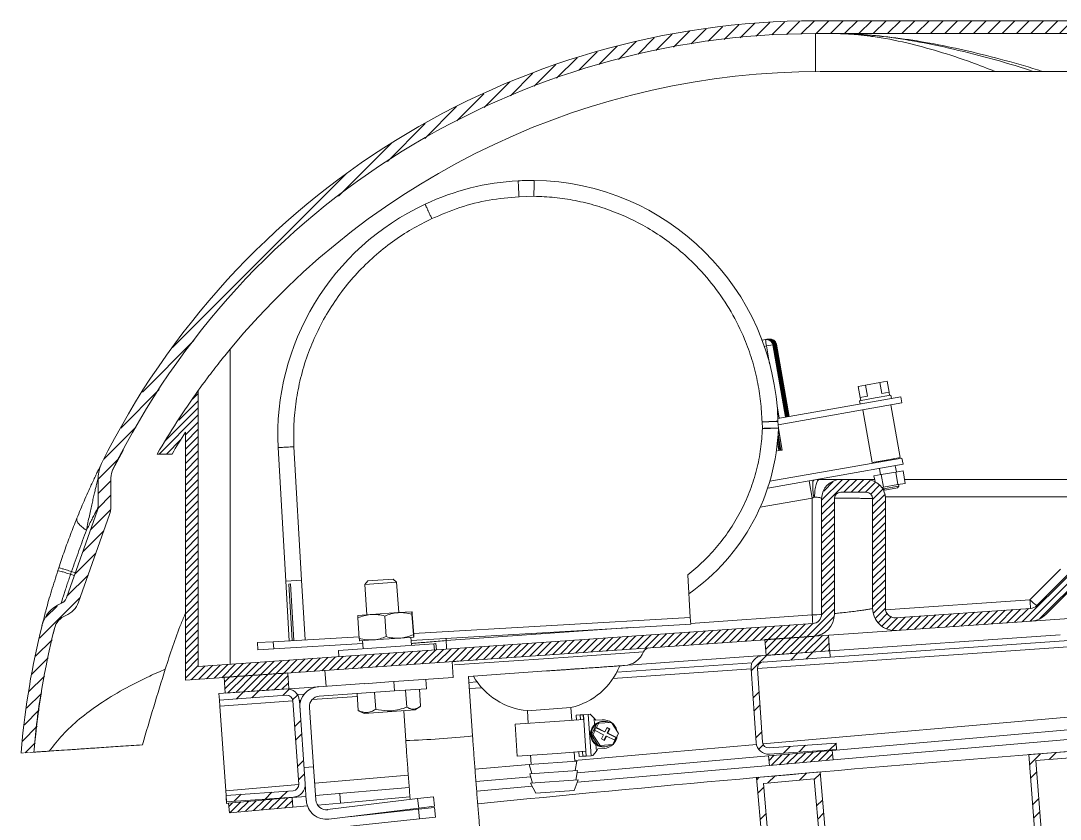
# Model space of a CAD drawing. Header units: millimetres. Extents: x -16985 to -606, y 2122 to 9380.
# Drawn here: x -2994.4 to -2668.5, y 7407.6 to 7658.1 of the extents above; entities that cross this region are included whole.
import ezdxf

# ---------------------------------------------------------------- set-up
doc = ezdxf.new("R2010")
doc.units = ezdxf.units.MM
doc.linetypes.add('K5LT32768', pattern=[0])
doc.linetypes.add('K5LT_THIN', pattern=[0])
pattern_1 = [(45, (0, 0), (-6.735192, 6.735192), []), (45, (4.49, 0), (-6.735192, 6.735192), [])]
pattern_2 = [(45, (0, 0), (-1.122532, 1.122532), [])]

msp = doc.modelspace()

# ---------------------------------------------------------------- hatches: boundary and pattern name
h = msp.add_hatch()
h.set_pattern_fill('ANSI31_ISO', style=0, pattern_type=0)
h.set_pattern_definition([(45, (0, 0), (-2.245064, 2.245064), [])])
h.paths.add_polyline_path([(-2990.31, 7428.67), (-2990.23, 7429.53), (-2987.71, 7449.21), (-2983.9, 7467.45), (-2982.42, 7470.14), (-2980.33, 7471.56), (-2977.63, 7473.51), (-2976.36, 7475.71), (-2966.57, 7503.22), (-2966.16, 7505.57), (-2966.16, 7514.75), (-2965.54, 7517.42), (-2956.02, 7534.82), (-2945.12, 7551.39), (-2932.93, 7567.04), (-2919.51, 7581.65), (-2904.96, 7595.13), (-2889.37, 7607.39), (-2872.85, 7618.36), (-2855.49, 7627.97), (-2837.42, 7636.14), (-2818.75, 7642.83), (-2799.59, 7648), (-2780.09, 7651.6), (-2760.36, 7653.62), (-2745.17, 7654.09), (-2426.96, 7654.09), (-2425.39, 7653.33), (-2424.96, 7652.09), (-2424.96, 7632.09), (-2420.96, 7632.09), (-2420.96, 7652.09), (-2421.75, 7655.06), (-2423.9, 7657.26), (-2426.86, 7658.09), (-2426.96, 7658.09), (-2745.17, 7658.09), (-2765.15, 7657.29), (-2785, 7654.9), (-2804.6, 7650.93), (-2823.81, 7645.4), (-2842.53, 7638.36), (-2860.62, 7629.84), (-2877.97, 7619.9), (-2894.47, 7608.61), (-2910.02, 7596.04), (-2924.51, 7582.26), (-2937.86, 7567.37), (-2949.97, 7551.46), (-2960.78, 7534.63), (-2969.12, 7519.2), (-2970.15, 7515.35), (-2970.16, 7514.75), (-2970.16, 7505.57), (-2970.34, 7504.56), (-2980.13, 7477.05), (-2981.53, 7475.41), (-2981.83, 7475.27), (-2985.15, 7473.07), (-2987.34, 7469.75), (-2987.78, 7468.42), (-2991.82, 7448.83), (-2994.22, 7429.88), (-2994.35, 7428.39)])
h = msp.add_hatch()
h.set_pattern_fill('ANSI31_ISO', style=0, pattern_type=0)
h.set_pattern_definition(pattern_2)
h.paths.add_polyline_path([(-2518.55, 7502.13), (-2519.85, 7487.19), (-2659.15, 7487.19), (-2663.05, 7486.39), (-2666.22, 7484.26), (-2675.84, 7474.64), (-2677.75, 7473.77), (-2720.08, 7470.81), (-2722.14, 7471.44), (-2723.25, 7473.29), (-2723.29, 7473.8), (-2723.29, 7508.19), (-2724.08, 7511.16), (-2726.23, 7513.35), (-2729.19, 7514.19), (-2729.29, 7514.19), (-2737.29, 7514.19), (-2740.26, 7513.4), (-2742.45, 7511.25), (-2743.29, 7508.29), (-2743.29, 7508.19), (-2743.29, 7471.98), (-2744.07, 7469.97), (-2745.99, 7469), (-2746.08, 7468.99), (-2938.79, 7455.52), (-2938.79, 7542.1), (-2949.55, 7525.73), (-2951.64, 7522.19), (-2947.01, 7522.19), (-2942.79, 7529.05), (-2942.79, 7451.23), (-2745.8, 7465), (-2742.64, 7466.01), (-2740.3, 7468.37), (-2739.31, 7471.54), (-2739.29, 7471.98), (-2739.29, 7508.19), (-2738.53, 7509.76), (-2737.29, 7510.19), (-2729.29, 7510.19), (-2727.72, 7509.43), (-2727.29, 7508.19), (-2727.29, 7473.8), (-2726.5, 7470.57), (-2724.32, 7468.07), (-2721.22, 7466.86), (-2719.8, 7466.82), (-2677.47, 7469.78), (-2674.31, 7470.79), (-2673.01, 7471.81), (-2663.39, 7481.43), (-2660.74, 7482.97), (-2659.15, 7483.19), (-2516.19, 7483.19), (-2514.56, 7501.78)])
h = msp.add_hatch()
h.set_pattern_fill('ANSI31_ISO', style=0, pattern_type=0)
h.set_pattern_definition(pattern_2)
h.paths.add_polyline_path([(-2760.73, 7459.03), (-2740.78, 7460.42), (-2741.13, 7465.41), (-2761.08, 7464.01)])
h = msp.add_hatch()
h.set_pattern_fill('ANSI32_ISO', style=0, pattern_type=0)
h.set_pattern_definition(pattern_1)
h.paths.add_polyline_path([(-2738.74, 7431.49), (-2759.79, 7430.02), (-2761.33, 7430.64), (-2761.82, 7431.78), (-2763.44, 7454.93), (-2762.82, 7456.46), (-2761.67, 7456.95), (-2740.62, 7458.43), (-2740.76, 7460.42), (-2761.81, 7458.95), (-2764.09, 7458.01), (-2765.35, 7455.89), (-2765.43, 7454.79), (-2763.81, 7431.64), (-2762.87, 7429.36), (-2760.75, 7428.1), (-2759.65, 7428.03), (-2738.6, 7429.5)])
h = msp.add_hatch()
h.set_pattern_fill('ANSI31_ISO', style=0, pattern_type=0)
h.set_pattern_definition(pattern_2)
h.paths.add_polyline_path([(-2910.72, 7453.55), (-2930.67, 7452.15), (-2930.32, 7447.17), (-2910.37, 7448.56)])
h = msp.add_hatch()
h.set_pattern_fill('ANSI32_ISO', style=0, pattern_type=0)
h.set_pattern_definition(pattern_1)
h.paths.add_polyline_path([(-2929.92, 7413.11), (-2908.88, 7414.58), (-2906.6, 7415.52), (-2905.34, 7417.64), (-2905.26, 7418.75), (-2907.08, 7444.88), (-2908.03, 7447.16), (-2910.15, 7448.42), (-2911.25, 7448.5), (-2932.3, 7447.03), (-2932.16, 7445.03), (-2911.11, 7446.5), (-2909.57, 7445.89), (-2909.08, 7444.74), (-2907.25, 7418.61), (-2907.87, 7417.07), (-2909.02, 7416.58), (-2930.06, 7415.11)])
h = msp.add_hatch()
h.set_pattern_fill('ANSI31_ISO', style=0, pattern_type=0)
h.set_pattern_definition(pattern_2)
h.paths.add_polyline_path([(-2759.64, 7424.48), (-2739.72, 7426.23), (-2739.98, 7429.22), (-2759.9, 7427.47)])
h = msp.add_hatch()
h.set_pattern_fill('ANSI32_ISO', style=0, pattern_type=0)
h.set_pattern_definition(pattern_1)
h.paths.add_polyline_path([(-2675.2, 7388.02), (-2645.29, 7390.35), (-2648.4, 7430.23), (-2678.3, 7427.9)])
h.paths.add_polyline_path([(-2650.23, 7428.08), (-2647.44, 7392.18), (-2673.36, 7390.17), (-2676.16, 7426.06)])
h = msp.add_hatch()
h.set_pattern_fill('ANSI32_ISO', style=0, pattern_type=0)
h.set_pattern_definition(pattern_1)
h.paths.add_polyline_path([(-2743.8, 7422.45), (-2763.72, 7420.7), (-2760.22, 7380.85), (-2740.29, 7382.61)])
h.paths.add_polyline_path([(-2758.4, 7383.02), (-2761.55, 7418.88), (-2745.61, 7420.29), (-2742.46, 7384.42)])
h = msp.add_hatch()
h.set_pattern_fill('ANSI31_ISO', style=0, pattern_type=0)
h.set_pattern_definition(pattern_2)
h.paths.add_polyline_path([(-2909.33, 7414.4), (-2929.26, 7412.66), (-2929, 7409.67), (-2909.07, 7411.41)])

# ---------------------------------------------------------------- linework, layer by layer
at = {"color": 7, "linetype": 'K5LT_THIN', "lineweight": 18}
for p, q in [((-2745.17, 7658.09), (-2426.96, 7658.09)), ((-2745.17, 7654.09), (-2426.96, 7654.09)), ((-2745.17, 7654.09), (-2745.17, 7653.2)), ((-2656.04, 7642.19), (-2743.79, 7642.19)), ((-2833.51, 7603.03), (-2838.19, 7602.9)), ((-2760.91, 7558.07), (-2761.96, 7557.88)), ((-2760.75, 7558.1), (-2760.91, 7558.07)), ((-2758.59, 7556.45), (-2760.57, 7556.1)), ((-2760.35, 7558.17), (-2760.51, 7558.14)), ((-2759.8, 7558.26), (-2759.96, 7558.23)), ((-2758.43, 7556.47), (-2758.59, 7556.45)), ((-2754.6, 7533.79), (-2758.59, 7556.45)), ((-2754.44, 7533.82), (-2758.43, 7556.47)), ((-2758.03, 7556.54), (-2758.19, 7556.52)), ((-2754.2, 7533.87), (-2758.19, 7556.52)), ((-2754.04, 7533.89), (-2758.03, 7556.54)), ((-2753.89, 7533.92), (-2757.88, 7556.57)), ((-2757.48, 7556.64), (-2757.64, 7556.61)), ((-2753.65, 7533.96), (-2757.64, 7556.61)), ((-2753.49, 7533.99), (-2757.48, 7556.64)), ((-2928.79, 7555.08), (-2928.79, 7456.22)), ((-2729.55, 7543.8), (-2731.82, 7543.4)), ((-2731.82, 7543.4), (-2731.21, 7539.95)), ((-2725, 7544.6), (-2729.55, 7543.8)), ((-2728.94, 7540.35), (-2729.55, 7543.8)), ((-2722.72, 7545), (-2725, 7544.6)), ((-2725, 7544.6), (-2724.39, 7541.15)), ((-2722.72, 7545), (-2722.11, 7541.55)), ((-2938.79, 7455.52), (-2938.79, 7542.1)), ((-2757.01, 7533.37), (-2718.44, 7540.17)), ((-2726.49, 7539.77), (-2731.41, 7538.9)), ((-2731.21, 7539.95), (-2731.17, 7539.96)), ((-2728.96, 7540.35), (-2731.17, 7539.96)), ((-2731.17, 7539.96), (-2730.99, 7538.97)), ((-2728.96, 7540.35), (-2728.94, 7540.35)), ((-2728.94, 7540.35), (-2728.9, 7540.36)), ((-2721.57, 7540.63), (-2726.49, 7539.77)), ((-2722.13, 7541.55), (-2724.43, 7541.15)), ((-2724.43, 7541.15), (-2724.39, 7541.15)), ((-2724.39, 7541.15), (-2724.37, 7541.16)), ((-2721.96, 7540.56), (-2722.13, 7541.55)), ((-2722.13, 7541.55), (-2722.11, 7541.55)), ((-2721.39, 7539.65), (-2721.57, 7540.63)), ((-2718.09, 7538.2), (-2718.44, 7540.17)), ((-2756.92, 7531.35), (-2718.09, 7538.2)), ((-2731.41, 7538.9), (-2731.24, 7537.91)), ((-2718.62, 7521.05), (-2721.54, 7537.59)), ((-2730.4, 7536.03), (-2727.48, 7519.49)), ((-2761.86, 7530.24), (-2761.98, 7532.25)), ((-2756.86, 7530.35), (-2756.98, 7532.44)), ((-2755.67, 7523.45), (-2756.86, 7530.18)), ((-2756.86, 7530.01), (-2755.71, 7523.44)), ((-2942.79, 7451.23), (-2942.79, 7529.05)), ((-2757, 7527.54), (-2756.26, 7523.35)), ((-2756.22, 7523.35), (-2756.99, 7527.68)), ((-2756.95, 7528.18), (-2756.11, 7523.37)), ((-2756.07, 7523.38), (-2756.94, 7528.33)), ((-2913.76, 7524.2), (-2911.35, 7482.33)), ((-2908.77, 7524.46), (-2906.36, 7482.62)), ((-2757.13, 7525.96), (-2756.66, 7523.28)), ((-2756.62, 7523.28), (-2757.12, 7526.09)), ((-2756.26, 7523.35), (-2756.62, 7523.28)), ((-2756.26, 7523.35), (-2756.22, 7523.35)), ((-2756.11, 7523.37), (-2756.22, 7523.35)), ((-2756.11, 7523.37), (-2756.07, 7523.38)), ((-2755.71, 7523.44), (-2756.07, 7523.38)), ((-2755.71, 7523.44), (-2755.67, 7523.45)), ((-2947.01, 7522.19), (-2951.64, 7522.19)), ((-2759.53, 7513.63), (-2718.09, 7520.94)), ((-2756.66, 7523.28), (-2757.15, 7523.19)), ((-2756.66, 7523.28), (-2756.62, 7523.28)), ((-2727.48, 7519.49), (-2723.05, 7520.27)), ((-2723.05, 7520.27), (-2718.62, 7521.05)), ((-2720.55, 7520.5), (-2720.59, 7520.7)), ((-2717.75, 7518.97), (-2718.09, 7520.94)), ((-2760.2, 7511.48), (-2717.75, 7518.97)), ((-2725.51, 7519.83), (-2725.48, 7519.64)), ((-2725.13, 7517.67), (-2724.78, 7515.7)), ((-2719.86, 7516.56), (-2720.21, 7518.53)), ((-2717.77, 7516.93), (-2720.05, 7516.53)), ((-2717.77, 7516.93), (-2717.08, 7512.99)), ((-2970.16, 7514.75), (-2970.16, 7505.57)), ((-2966.16, 7514.75), (-2966.16, 7505.57)), ((-2746.25, 7508.39), (-2747.2, 7513.78)), ((-2745.11, 7514.09), (-2743.99, 7514.19)), ((-2737.29, 7514.19), (-2743.99, 7514.19)), ((-2729.29, 7514.19), (-2737.29, 7514.19)), ((-2726.67, 7514.19), (-2729.29, 7514.19)), ((-2724.6, 7515.73), (-2726.87, 7515.33)), ((-2726.87, 7515.33), (-2726.55, 7513.52)), ((-2720.05, 7516.53), (-2724.6, 7515.73)), ((-2724.6, 7515.73), (-2723.9, 7511.79)), ((-2720.05, 7516.53), (-2719.35, 7512.59)), ((-2658.03, 7514.19), (-2717.29, 7514.19)), ((-2724.43, 7511.7), (-2723.9, 7511.79)), ((-2724.09, 7511.76), (-2724, 7511.26)), ((-2724, 7511.26), (-2719.08, 7512.13)), ((-2723.42, 7510.86), (-2724, 7511.26)), ((-2723.9, 7511.79), (-2719.35, 7512.59)), ((-2723.42, 7510.86), (-2719.48, 7511.55)), ((-2719.08, 7512.13), (-2719.48, 7511.55)), ((-2719.35, 7512.59), (-2717.08, 7512.99)), ((-2719.08, 7512.13), (-2719.17, 7512.63)), ((-2745.76, 7508.64), (-2746.25, 7508.39)), ((-2746.25, 7471.72), (-2746.25, 7508.39)), ((-2743.29, 7508.19), (-2743.29, 7471.98)), ((-2739.29, 7508.19), (-2739.29, 7471.98)), ((-2729.29, 7510.19), (-2737.29, 7510.19)), ((-2727.29, 7473.8), (-2727.29, 7508.19)), ((-2723.29, 7473.8), (-2723.29, 7508.19)), ((-2980.13, 7477.05), (-2970.34, 7504.56)), ((-2976.36, 7475.71), (-2966.57, 7503.22)), ((-2982.55, 7486.5), (-2982.84, 7485.62)), ((-2982.7, 7485.59), (-2982.84, 7485.62)), ((-2978.82, 7484.47), (-2978.52, 7485.31)), ((-2977.34, 7484.89), (-2977.4, 7484.91)), ((-2785.26, 7484.33), (-2784.48, 7470.86)), ((-2668.34, 7486.12), (-2677.96, 7476.5)), ((-2675.84, 7474.64), (-2666.22, 7484.26)), ((-2977.68, 7484.06), (-2977.64, 7484.05)), ((-2906.36, 7482.62), (-2911.35, 7482.33)), ((-2911.35, 7482.33), (-2910.27, 7463.6)), ((-2910.33, 7481.41), (-2909.87, 7481.44)), ((-2909.28, 7463.66), (-2910.33, 7481.41)), ((-2909.87, 7481.44), (-2908.84, 7463.68)), ((-2905.28, 7463.89), (-2906.36, 7482.62)), ((-2885.65, 7482.37), (-2886.58, 7481.3)), ((-2886.58, 7481.3), (-2876.6, 7482)), ((-2886.58, 7481.3), (-2885.91, 7471.74)), ((-2877.67, 7482.93), (-2885.65, 7482.37)), ((-2876.6, 7482), (-2877.67, 7482.93)), ((-2875.93, 7472.44), (-2876.6, 7482)), ((-2673.01, 7471.81), (-2663.39, 7481.43)), ((-2557.45, 7478.17), (-2677.47, 7469.78)), ((-2884.57, 7471.84), (-2888.72, 7471.55)), ((-2888.72, 7471.55), (-2888.72, 7471.55)), ((-2876.09, 7472.43), (-2884.57, 7471.84)), ((-2880.3, 7471.38), (-2879.85, 7464.91)), ((-2871.76, 7472.73), (-2876.09, 7472.43)), ((-2871.77, 7471.97), (-2871.32, 7465.51)), ((-2871.76, 7472.73), (-2871.76, 7472.73)), ((-2871.65, 7471.98), (-2871.2, 7465.51)), ((-2558.21, 7471.18), (-2740.62, 7458.43)), ((-2677.75, 7473.77), (-2720.08, 7470.81)), ((-2746.08, 7468.99), (-2938.79, 7455.52)), ((-2888.73, 7470.79), (-2888.27, 7464.32)), ((-2784.36, 7468.86), (-2872.03, 7463.65)), ((-2784.48, 7470.86), (-2871.23, 7465.85)), ((-2784.36, 7468.86), (-2784.48, 7470.86)), ((-2677.47, 7469.78), (-2719.8, 7466.82)), ((-2745.8, 7465), (-2942.79, 7451.23)), ((-2888.31, 7464.87), (-2915.26, 7463.31)), ((-2871.21, 7464.75), (-2875.53, 7464.45)), ((-2871.93, 7462.2), (-2872.1, 7464.69)), ((-2871.21, 7464.75), (-2871.21, 7464.75)), ((-2741.13, 7465.41), (-2761.08, 7464.01)), ((-2740.78, 7460.42), (-2741.13, 7465.41)), ((-2740.97, 7465.34), (-2719.8, 7466.82)), ((-2668.47, 7465.48), (-2740.76, 7460.42)), ((-2915.26, 7463.31), (-2920.25, 7463.03)), ((-2920.25, 7463.03), (-2920.12, 7460.79)), ((-2915.13, 7461.09), (-2915.26, 7463.31)), ((-2887.2, 7462.75), (-2915.13, 7461.09)), ((-2894.79, 7460.6), (-2864.87, 7462.69)), ((-2884.01, 7463.86), (-2888.16, 7463.57)), ((-2888.16, 7463.57), (-2888.16, 7463.57)), ((-2887.27, 7463.63), (-2887.09, 7461.14)), ((-2875.53, 7464.45), (-2884.01, 7463.86)), ((-2864.87, 7462.69), (-2864.23, 7462.73)), ((-2864.87, 7462.69), (-2864.73, 7460.7)), ((-2864.23, 7462.73), (-2864.09, 7460.74)), ((-2760.73, 7459.03), (-2761.08, 7464.01)), ((-2915.13, 7461.09), (-2920.12, 7460.79)), ((-2894.79, 7460.6), (-2894.65, 7458.6)), ((-2761.81, 7458.95), (-2804.08, 7455.99)), ((-2740.76, 7460.42), (-2761.81, 7458.95)), ((-2740.62, 7458.43), (-2761.67, 7456.95)), ((-2740.78, 7460.42), (-2760.73, 7459.03)), ((-2740.62, 7458.43), (-2740.76, 7460.42)), ((-2858.79, 7452.09), (-2859.14, 7457.08)), ((-2765.07, 7456.72), (-2807.54, 7453.75)), ((-2763.44, 7454.93), (-2761.82, 7431.78)), ((-2910.72, 7453.55), (-2930.67, 7452.15)), ((-2930.67, 7452.15), (-2930.32, 7447.17)), ((-2910.72, 7453.55), (-2910.37, 7448.56)), ((-2899.04, 7454.29), (-2898.7, 7449.38)), ((-2878.97, 7450.68), (-2858.79, 7452.09)), ((-2852.75, 7433.76), (-2854.05, 7452.42)), ((-2853.99, 7452.42), (-2829.57, 7454.13)), ((-2765.43, 7454.79), (-2763.81, 7431.64)), ((-2932.3, 7447.03), (-2911.25, 7448.5)), ((-2910.37, 7448.56), (-2930.32, 7447.17)), ((-2910.37, 7448.56), (-2908.64, 7448.68)), ((-2901.07, 7449.21), (-2908.64, 7448.68)), ((-2886.74, 7450.21), (-2901.07, 7449.21)), ((-2886.73, 7450.13), (-2878.97, 7450.68)), ((-2877.22, 7447.87), (-2867.25, 7448.57)), ((-2869.08, 7443.08), (-2869.45, 7448.42)), ((-2867.25, 7448.57), (-2867.45, 7451.48)), ((-2851.32, 7450.69), (-2853.92, 7450.5)), ((-2932.3, 7447.03), (-2932.16, 7445.03)), ((-2932.16, 7445.03), (-2911.11, 7446.5)), ((-2905.53, 7446.9), (-2907.71, 7446.74)), ((-2877.22, 7447.87), (-2900.86, 7446.22)), ((-2888.61, 7441.71), (-2888.98, 7447.05)), ((-2883.13, 7442.09), (-2883.51, 7447.43)), ((-2873.37, 7442.78), (-2873.74, 7448.12)), ((-2739.98, 7429.22), (-2556.55, 7445.26)), ((-2932.16, 7445.03), (-2932.02, 7443.14)), ((-2932.02, 7443.14), (-2930.16, 7416.49)), ((-2909.08, 7444.74), (-2907.25, 7418.61)), ((-2907.08, 7444.88), (-2905.26, 7418.75)), ((-2903.92, 7442.7), (-2902.62, 7424.04)), ((-2870.79, 7441.91), (-2886.75, 7440.79)), ((-2870.79, 7441.91), (-2869.38, 7442.86)), ((-2835.56, 7441.68), (-2821.89, 7442.64)), ((-2821.62, 7438.65), (-2821.89, 7442.64)), ((-2556.41, 7442.26), (-2739.72, 7426.23)), ((-2888.61, 7441.71), (-2888.27, 7441.56)), ((-2888.28, 7441.54), (-2886.75, 7440.79)), ((-2874.35, 7441.66), (-2873.7, 7432.3)), ((-2835.56, 7441.68), (-2835.28, 7437.69)), ((-2826.94, 7438.28), (-2817.95, 7438.91)), ((-2819.04, 7440.33), (-2820.28, 7440.25)), ((-2820.18, 7438.75), (-2820.28, 7440.25)), ((-2819.04, 7440.33), (-2818.05, 7440.4)), ((-2818.94, 7438.84), (-2819.04, 7440.33)), ((-2818.05, 7440.4), (-2817.99, 7440.41)), ((-2817.95, 7438.91), (-2818.05, 7440.4)), ((-2817.99, 7440.41), (-2816.5, 7440.51)), ((-2817.08, 7427.44), (-2817.99, 7440.41)), ((-2816.5, 7440.51), (-2815.92, 7440.55)), ((-2815.6, 7427.54), (-2816.5, 7440.51)), ((-2815.92, 7440.55), (-2814.65, 7439.3)), ((-2814.65, 7439.3), (-2814.51, 7437.26)), ((-2814.11, 7438.67), (-2814.65, 7439.3)), ((-2812.14, 7438.81), (-2814.11, 7438.67)), ((-2839.42, 7437.4), (-2826.94, 7438.28)), ((-2839.42, 7437.4), (-2838.72, 7427.43)), ((-2813.83, 7437.62), (-2815.51, 7434.14)), ((-2814.33, 7435.47), (-2814.96, 7434.18)), ((-2814.1, 7436.35), (-2814.54, 7435.45)), ((-2814.54, 7435.45), (-2814.33, 7435.47)), ((-2814.33, 7435.47), (-2811.66, 7434.15)), ((-2814.1, 7436.35), (-2813.9, 7436.36)), ((-2811.43, 7435.03), (-2814.1, 7436.35)), ((-2813.28, 7437.66), (-2813.9, 7436.36)), ((-2811.23, 7435.05), (-2813.9, 7436.36)), ((-2813.28, 7437.66), (-2813.83, 7437.62)), ((-2813.71, 7437.7), (-2813.16, 7437.74)), ((-2809.33, 7438), (-2813.16, 7437.74)), ((-2811.83, 7438.33), (-2812.1, 7438.31)), ((-2810.58, 7436.4), (-2811.23, 7435.05)), ((-2809.89, 7435.94), (-2810.62, 7436.3)), ((-2809.69, 7435.96), (-2810.58, 7436.4)), ((-2810.54, 7434.59), (-2809.89, 7435.94)), ((-2810.34, 7434.61), (-2809.69, 7435.96)), ((-2809.89, 7435.94), (-2809.69, 7435.96)), ((-2807.05, 7434.73), (-2809.2, 7437.94)), ((-2815.51, 7434.14), (-2814.96, 7434.18)), ((-2814.95, 7434.03), (-2815.49, 7433.99)), ((-2815.49, 7433.99), (-2813.35, 7430.78)), ((-2814.95, 7434.03), (-2812.8, 7430.82)), ((-2811.66, 7434.15), (-2812.31, 7432.8)), ((-2812.31, 7432.8), (-2811.42, 7432.36)), ((-2811.58, 7432.44), (-2810.98, 7433.7)), ((-2811.43, 7435.03), (-2811.23, 7435.05)), ((-2811.42, 7432.36), (-2810.77, 7433.71)), ((-2810.98, 7433.7), (-2810.77, 7433.71)), ((-2810.77, 7433.71), (-2808.1, 7432.39)), ((-2810.34, 7434.61), (-2810.54, 7434.59)), ((-2807.87, 7433.28), (-2810.54, 7434.59)), ((-2807.66, 7433.29), (-2810.34, 7434.61)), ((-2808.72, 7431.1), (-2808.1, 7432.39)), ((-2808.26, 7432.47), (-2807.87, 7433.28)), ((-2807.87, 7433.28), (-2807.66, 7433.29)), ((-2807.66, 7433.29), (-2807.04, 7434.58)), ((-2994.22, 7429.88), (-2994.35, 7428.39)), ((-2990.23, 7429.53), (-2990.31, 7428.67)), ((-2990.13, 7430.64), (-2990.1, 7430.95)), ((-2826.24, 7428.3), (-2817.25, 7428.93)), ((-2819.37, 7427.28), (-2819.48, 7428.77)), ((-2818.14, 7427.36), (-2818.24, 7428.86)), ((-2817.15, 7427.43), (-2817.25, 7428.93)), ((-2813.93, 7428.99), (-2815.01, 7427.58)), ((-2814.08, 7431.03), (-2813.93, 7428.99)), ((-2813.93, 7428.99), (-2813.49, 7429.69)), ((-2813.49, 7429.69), (-2811.51, 7429.83)), ((-2813.35, 7430.78), (-2812.8, 7430.82)), ((-2812.67, 7430.75), (-2813.22, 7430.72)), ((-2812.67, 7430.75), (-2808.84, 7431.02)), ((-2811.54, 7430.33), (-2811.27, 7430.35)), ((-2739.98, 7429.22), (-2759.9, 7427.47)), ((-2759.79, 7430.02), (-2738.74, 7431.49)), ((-2759.65, 7428.03), (-2738.6, 7429.5)), ((-2739.72, 7426.23), (-2739.98, 7429.22)), ((-2738.6, 7429.5), (-2738.74, 7431.49)), ((-2648.4, 7430.23), (-2678.3, 7427.9)), ((-2838.72, 7427.43), (-2826.24, 7428.3)), ((-2835.03, 7424.83), (-2820.07, 7425.87)), ((-2834.59, 7427.72), (-2834.39, 7424.87)), ((-2820.72, 7425.83), (-2820.92, 7428.67)), ((-2820.58, 7422.88), (-2820.07, 7425.87)), ((-2819.98, 7422.22), (-2759.9, 7427.47)), ((-2818.14, 7427.36), (-2819.37, 7427.28)), ((-2817.15, 7427.43), (-2818.14, 7427.36)), ((-2817.08, 7427.44), (-2817.15, 7427.43)), ((-2815.6, 7427.54), (-2817.08, 7427.44)), ((-2815.01, 7427.58), (-2815.6, 7427.54)), ((-2759.64, 7424.48), (-2759.9, 7427.47)), ((-2739.72, 7426.23), (-2759.64, 7424.48)), ((-2678.3, 7427.9), (-2675.2, 7388.02)), ((-2650.23, 7428.08), (-2676.16, 7426.06)), ((-2676.16, 7426.06), (-2673.36, 7390.17)), ((-2905.61, 7423.83), (-2902.62, 7424.04)), ((-2902.62, 7424.04), (-2901.9, 7413.67)), ((-2835.03, 7424.83), (-2834.12, 7421.93)), ((-2834.83, 7421.88), (-2819.86, 7422.93)), ((-2820.37, 7419.93), (-2819.86, 7422.93)), ((-2819.95, 7419.21), (-2759.64, 7424.48)), ((-2743.8, 7422.45), (-2763.72, 7420.7)), ((-2740.29, 7382.61), (-2743.8, 7422.45)), ((-2851.7, 7419.44), (-2834.53, 7420.94)), ((-2834.83, 7421.88), (-2833.91, 7418.98)), ((-2834.62, 7418.93), (-2819.66, 7419.98)), ((-2820.93, 7416.64), (-2819.66, 7419.98)), ((-2763.72, 7420.7), (-2760.22, 7380.85)), ((-2745.61, 7420.29), (-2761.55, 7418.88)), ((-2742.46, 7384.42), (-2745.61, 7420.29)), ((-2930.06, 7415.14), (-2930.16, 7416.49)), ((-2909.02, 7416.58), (-2930.06, 7415.11)), ((-2905.26, 7418.75), (-2904.89, 7413.46)), ((-2901.99, 7415.04), (-2872.62, 7417.61)), ((-2851.47, 7416.45), (-2834.09, 7417.97)), ((-2834.62, 7418.93), (-2832.9, 7415.81)), ((-2832.9, 7415.81), (-2820.93, 7416.64)), ((-2761.55, 7418.88), (-2758.4, 7383.02)), ((-2930.06, 7415.11), (-2929.92, 7413.11)), ((-2930.06, 7414.59), (-2929.89, 7412.6)), ((-2908.88, 7414.58), (-2929.92, 7413.11)), ((-2929.89, 7412.6), (-2929.26, 7412.66)), ((-2909.33, 7414.4), (-2929.26, 7412.66)), ((-2929.26, 7412.66), (-2929, 7409.67)), ((-2909.33, 7414.4), (-2904.98, 7414.78)), ((-2909.33, 7414.4), (-2909.07, 7411.41)), ((-2901.36, 7412.09), (-2894.13, 7412.72)), ((-2898.2, 7410.63), (-2870, 7414.09)), ((-2894.39, 7415.71), (-2894.13, 7412.72)), ((-2894.13, 7412.72), (-2872.39, 7414.62)), ((-2865.03, 7414.7), (-2870, 7414.09)), ((-2870, 7414.09), (-2869.63, 7411.11)), ((-2864.67, 7411.72), (-2865.03, 7414.7)), ((-2909.07, 7411.41), (-2929, 7409.67)), ((-2909.07, 7411.41), (-2904.54, 7411.81)), ((-2897.84, 7407.65), (-2869.63, 7411.11)), ((-2869.71, 7410.74), (-2891.61, 7408.41)), ((-2872.09, 7410.81), (-2872.06, 7410.49)), ((-2869.71, 7410.74), (-2864.73, 7411.26)), ((-2869.39, 7407.75), (-2869.71, 7410.74)), ((-2869.63, 7411.11), (-2864.67, 7411.72)), ((-2864.73, 7411.26), (-2864.42, 7408.28)), ((-2869.39, 7407.75), (-2897.93, 7404.73)), ((-2864.42, 7408.28), (-2869.39, 7407.75))]:
    msp.add_line(p, q, dxfattribs=at)
at = {"color": 8, "linetype": 'K5LT32768', "lineweight": 15, "true_color": 0x808080}
for p, q in [((-2745.17, 7653.2), (-2745.26, 7642.13)), ((-2760.57, 7556.1), (-2761.27, 7555.97)), ((-2759.59, 7550.52), (-2760.57, 7556.1)), ((-2758.19, 7556.52), (-2758.43, 7556.47)), ((-2757.88, 7556.57), (-2758.03, 7556.54)), ((-2757.64, 7556.61), (-2757.88, 7556.57)), ((-2756.58, 7533.45), (-2757.26, 7537.28)), ((-2965.68, 7517.12), (-2962.21, 7523.55)), ((-2746.25, 7508.39), (-2762.52, 7505.52)), ((-2723.32, 7508.71), (-2658.03, 7508.71)), ((-2978.82, 7484.47), (-2977.68, 7484.06)), ((-2977.4, 7484.91), (-2978.52, 7485.31)), ((-2677.96, 7476.5), (-2723.26, 7473.33)), ((-2784.37, 7469.06), (-2746.25, 7471.72)), ((-2984.29, 7465.82), (-2983.73, 7467.8)), ((-2861.05, 7463.69), (-2803.26, 7467.74)), ((-2861, 7464.31), (-2861.05, 7463.69)), ((-2763.44, 7454.93), (-2664.47, 7461.85)), ((-2821.2, 7458.62), (-2858.41, 7456.01)), ((-2799.14, 7460.16), (-2821.2, 7458.62)), ((-2808.72, 7451.76), (-2765.43, 7454.79)), ((-2877.42, 7450.79), (-2877.22, 7447.87)), ((-2853.79, 7448.61), (-2849.88, 7448.88)), ((-2761.69, 7431.23), (-2556.82, 7449.16)), ((-2903.06, 7445.16), (-2888.92, 7446.15)), ((-2932.02, 7443.14), (-2909.08, 7444.74)), ((-2907.08, 7444.88), (-2906.61, 7444.91)), ((-2820.74, 7426.07), (-2763.73, 7431.05)), ((-2852, 7423.33), (-2835.03, 7424.81)), ((-2902.26, 7418.93), (-2872.92, 7421.5)), ((-2930.16, 7416.49), (-2907.25, 7418.5)), ((-2905.25, 7418.67), (-2905.25, 7418.67))]:
    msp.add_line(p, q, dxfattribs=at)
at = {"color": 7, "linetype": 'K5LT_THIN', "const_width": 0.18}
for points in [[(-2808.07, 7436.25), (-2808.27, 7436.58), (-2808.49, 7436.88)], [(-2994.35, 7428.39), (-2993.84, 7428.42), (-2993.34, 7428.46), (-2992.83, 7428.49), (-2992.33, 7428.53), (-2991.82, 7428.56), (-2991.32, 7428.6), (-2990.81, 7428.63), (-2990.31, 7428.67)]]:
    msp.add_lwpolyline(points, dxfattribs=at)
at = {"color": 7, "linetype": 'K5LT_THIN', "lineweight": 18}
for centre, radius, start, end in [((-2745.17, 7408.09), 250, 90, 153.6146), ((-2745.17, 7408.09), 246, 90, 153.6146), ((-2743.79, 7402.19), 240, 90, 140.4288), ((-2834.47, 7530.48), 77.52, 92.9482, 115.3298), ((-2833.86, 7528.03), 80, 89.7167, 93.3), ((-2834.51, 7530.49), 77.55, 1.4718, 89.2265), ((-2833.86, 7528.03), 80, 114.978, 182.7441), ((-2760.56, 7556.1), 2, 9.9993, 99.9994), ((-2690.12, 7569.03), 71.63, 188.8001, 190.3999), ((-2760.4, 7556.13), 2, 9.9993, 99.9994), ((-2760.16, 7556.17), 2, 9.9993, 99.9994), ((-2760, 7556.2), 2, 9.9993, 99.9994), ((-2759.85, 7556.22), 2, 9.9993, 99.9993), ((-2759.61, 7556.27), 2, 9.9993, 99.9993), ((-2759.45, 7556.29), 2, 9.9993, 99.9993), ((-2743.79, 7402.19), 240, 144.3409, 150), ((-2822.62, 7532.29), 65.79, 304.9678, 358.2349), ((-2755.98, 7532.5), 1, 181.4718, 183.4), ((-2757.86, 7530.29), 1, 358.2349, 3.4), ((-2743.79, 7402.19), 236, 147.4818, 149.4377), ((-2960.16, 7514.75), 10, 153.6146, 180), ((-2960.16, 7514.75), 6, 153.6146, 180), ((-2737.29, 7508.19), 6, 90, 180), ((-2729.29, 7508.19), 6, 0, 90), ((-2737.29, 7508.19), 2, 90, 180), ((-2729.29, 7508.19), 2, 0, 90), ((-2973.16, 7505.57), 3, 340.4134, 0.0001), ((-2973.16, 7505.57), 7, 340.4134, 0), ((-2978.08, 7466), 10, 112.0509, 166.0374), ((-2982.96, 7478.05), 3, 292.0509, 340.4134), ((-2982.96, 7478.05), 7, 292.0509, 340.4134), ((-2569.52, 7483.44), 108.66, 183.6593, 185.1037), ((-2669.5, 7484.01), 11.31, 221.592, 235.9232), ((-2677.96, 7476.76), 3, 274, 315), ((-2978.08, 7466), 6, 112.0509, 166.0374), ((-2745.52, 7480.35), 8.65, 265.1939, 284.9229), ((-2817.33, 7466.11), 71.31, 2.3195, 4.5182), ((-2746.29, 7471.98), 3, 274, 0), ((-2746.29, 7471.98), 7, 274, 0), ((-2720.29, 7473.8), 7, 180, 274), ((-2720.29, 7473.8), 3, 180, 274), ((-2677.96, 7476.76), 7, 274, 315), ((-2745.17, 7408.09), 250, 166.0374, 175), ((-2745.17, 7408.09), 246, 166.0374, 175), ((-2932.14, 7458.08), 71.31, 2.3195, 4.5182), ((-2797.29, 7459.4), 2, 94, 157.6122), ((-2805.61, 7462.82), 7, 274, 337.6122), ((-2761.54, 7455.06), 3.9, 94, 184), ((-2826.82, 7463.84), 21.76, 283.0822, 338.1451), ((-2761.54, 7455.06), 1.9, 94, 184), ((-2833.63, 7463.36), 21.76, 209.8549, 264.9178), ((-2910.98, 7444.61), 3.9, 4, 94), ((-2900.63, 7442.93), 6.3, 94, 184), ((-2910.98, 7444.61), 1.9, 4, 94), ((-2900.63, 7442.93), 3.3, 94, 184), ((-1965.29, -1543.81), 9000, 93.545593, 95.648727), ((-2811.84, 7434.35), 4.47, 13.4538, 93.7963), ((-2811.76, 7434.33), 4.02, 133.0819, 234.9181), ((-2811.5, 7434.35), 4.01, 125.413, 183.0616), ((-2811.83, 7434.39), 3.94, 94.0199, 133.0069), ((-2811.55, 7434.41), 3.93, 64.7836, 123.2164), ((-2810.99, 7434.43), 3.95, 123.1885, 125.2884), ((-2811.01, 7434.43), 3.95, 62.7116, 64.8115), ((-2811.5, 7434.34), 4.01, 184.9384, 242.587), ((-2810.92, 7434.38), 4.04, 182.965, 185.035), ((-2811.84, 7434.29), 4.47, 274.237, 354.513), ((-2811.6, 7434.33), 4.01, 328.8314, 344.9545), ((-2811.08, 7434.37), 4.04, 2.965, 5.035), ((-2811.82, 7434.26), 3.94, 234.9931, 273.9801), ((-2811.54, 7434.27), 3.93, 244.7836, 303.2164), ((-2810.99, 7434.33), 3.95, 242.7116, 244.8115), ((-2811, 7434.33), 3.95, 303.1885, 305.2884), ((-2759.92, 7431.92), 3.9, 184, 274), ((-2759.92, 7431.92), 1.9, 184, 274), ((-2909.15, 7418.47), 1.9, 274, 4), ((-2909.15, 7418.47), 3.9, 274, 4), ((-2898.6, 7413.9), 6.3, 184, 277), ((-2898.6, 7413.9), 3.3, 184, 277)]:
    msp.add_arc(centre, radius, start, end, dxfattribs=at)
at = {"color": 8, "linetype": 'K5LT32768', "lineweight": 15, "true_color": 0x808080}
msp.add_arc((-2882.62, 7711.81), 279.65, 271.828, 276.1316, dxfattribs=at)
at = {"color": 7, "linetype": 'K5LT_THIN', "lineweight": 18}
msp.add_ellipse((-2776.56, 7049.3), major_axis=(-62.9, -718.94), ratio=0.34087, start_param=-2.139792, end_param=-2.10031, dxfattribs=at)
at = {"color": 8, "linetype": 'K5LT32768', "lineweight": 15, "true_color": 0x808080}
for points, knots in [([(-2739.74, 7654.09), (-2736.56, 7654.03), (-2730.18, 7653.89), (-2720, 7652.83), (-2709.47, 7651.18), (-2698.57, 7648.94), (-2687.28, 7646.1), (-2679.05, 7643.82), (-2674.49, 7642.36), (-2673.95, 7642.19)], [0, 0, 0, 0, 0.160988, 0.323976, 0.489084, 0.649776, 0.812743, 0.978081, 1, 1, 1, 1]), ([(-2739.74, 7654.09), (-2739.15, 7654.09), (-2737.99, 7654.08), (-2736.23, 7654.02), (-2734.47, 7653.92), (-2732.68, 7653.79), (-2730.86, 7653.61), (-2729.02, 7653.4), (-2724.37, 7652.78), (-2717.06, 7651.38), (-2706.69, 7648.57), (-2697.46, 7645.57), (-2691.33, 7643.16), (-2688.86, 7642.19)], [0, 0, 0, 0, 0.039932, 0.077851, 0.116775, 0.155711, 0.194659, 0.23361, 0.272561, 0.486893, 0.678309, 0.870475, 1, 1, 1, 1]), ([(-2676.96, 7642.19), (-2677.74, 7642.45), (-2683.04, 7644.23), (-2692.44, 7646.89), (-2705.09, 7650.04), (-2717.19, 7652.32), (-2728.83, 7653.81), (-2736.1, 7654), (-2739.74, 7654.09)], [0, 0, 0, 0, 0.033603, 0.226849, 0.420104, 0.613372, 0.806657, 1, 1, 1, 1]), ([(-2733.56, 7508.31), (-2734.3, 7508.32), (-2735.76, 7508.33), (-2737.72, 7508.34), (-2738.94, 7508.34), (-2739.26, 7508.34)], [0, 0, 0, 0, 0.429229, 0.847843, 1, 1, 1, 1]), ([(-2727.6, 7508.22), (-2727.63, 7508.22), (-2727.77, 7508.23), (-2728.2, 7508.24), (-2729, 7508.26), (-2730.17, 7508.28), (-2731.73, 7508.3), (-2732.96, 7508.31), (-2733.56, 7508.31)], [0, 0, 0, 0, 0.04924, 0.2163, 0.366243, 0.591492, 0.802743, 1, 1, 1, 1]), ([(-2978.82, 7484.47), (-2979.41, 7484.65), (-2980.58, 7485.01), (-2981.82, 7485.38), (-2982.57, 7485.58), (-2982.67, 7485.59), (-2982.7, 7485.59)], [0, 0, 0, 0, 0.28573, 0.571461, 0.857193, 1, 1, 1, 1]), ([(-2733.56, 7472.78), (-2734.28, 7472.7), (-2735.66, 7472.53), (-2737.64, 7472.31), (-2738.91, 7472.17), (-2739.35, 7472.13)], [0, 0, 0, 0, 0.411481, 0.793295, 1, 1, 1, 1]), ([(-2727.71, 7473.64), (-2727.85, 7473.61), (-2728.15, 7473.54), (-2728.93, 7473.41), (-2730.08, 7473.23), (-2731.62, 7473.02), (-2732.92, 7472.86), (-2733.56, 7472.78)], [0, 0, 0, 0, 0.151239, 0.333878, 0.542467, 0.777941, 1, 1, 1, 1]), ([(-2871.97, 7462.76), (-2871.48, 7462.8), (-2869.61, 7462.95), (-2865.95, 7463.27), (-2862.73, 7463.55), (-2861.05, 7463.69)], [0, 0, 0, 0, 0.145002, 0.555775, 1, 1, 1, 1]), ([(-2859.13, 7456.98), (-2859.07, 7456.99), (-2858.59, 7457.08), (-2857.87, 7457.15), (-2857.25, 7457.21)], [0, 0, 0, 0, 0.142276, 1, 1, 1, 1]), ([(-2990.23, 7429.53), (-2989.7, 7435.6), (-2989.16, 7441.73), (-2987.95, 7447.74), (-2987.94, 7447.79)], [0, 0, 0, 0, 0.991392, 1, 1, 1, 1])]:
    msp.add_open_spline(points, degree=3, knots=knots, dxfattribs=at)
at = {"color": 7, "linetype": 'K5LT_THIN', "lineweight": 18}
for points, knots in [([(-2838.19, 7602.9), (-2838.21, 7603.28), (-2838.25, 7604.02), (-2838.3, 7605.05), (-2838.35, 7605.94), (-2838.41, 7606.9), (-2838.45, 7607.72), (-2838.46, 7607.84), (-2838.46, 7607.9)], [0, 0, 0, 0, 0.144035, 0.282702, 0.415998, 0.543923, 0.782589, 1, 1, 1, 1]), ([(-2833.51, 7603.03), (-2833.5, 7603.4), (-2833.5, 7604.14), (-2833.49, 7605.18), (-2833.48, 7606.08), (-2833.47, 7607.03), (-2833.46, 7607.85), (-2833.46, 7607.97), (-2833.46, 7608.03)], [0, 0, 0, 0, 0.144145, 0.28289, 0.416234, 0.544174, 0.782777, 1, 1, 1, 1]), ([(-2838.19, 7602.9), (-2841.33, 7602.62), (-2847.61, 7602.05), (-2856.82, 7599.73), (-2862.62, 7597.25), (-2865.51, 7596.02)], [0, 0, 0, 0, 0.333219, 0.667043, 1, 1, 1, 1]), ([(-2761.98, 7532.25), (-2762.09, 7534.41), (-2762.3, 7538.74), (-2763.39, 7545.29), (-2765.05, 7551.83), (-2767.68, 7559.12), (-2771.52, 7566.91), (-2776.89, 7574.92), (-2782.79, 7581.6), (-2788.83, 7587.01), (-2794.71, 7591.29), (-2800.91, 7594.92), (-2807.33, 7597.87), (-2813.89, 7600.16), (-2820.45, 7601.76), (-2827.01, 7602.77), (-2831.34, 7602.94), (-2833.51, 7603.03)], [0, 0, 0, 0, 0.05846, 0.116917, 0.178709, 0.240506, 0.325811, 0.412495, 0.499958, 0.565655, 0.631021, 0.695735, 0.759494, 0.821286, 0.883083, 0.941538, 1, 1, 1, 1]), ([(-2865.51, 7596.02), (-2865.68, 7596.37), (-2866, 7597.06), (-2866.45, 7598.01), (-2866.83, 7598.83), (-2867.23, 7599.68), (-2867.57, 7600.4), (-2867.61, 7600.5), (-2867.64, 7600.55)], [0, 0, 0, 0, 0.148495, 0.290346, 0.42555, 0.554103, 0.79022, 1, 1, 1, 1]), ([(-2865.51, 7596.02), (-2867.63, 7594.96), (-2871.91, 7592.83), (-2877.95, 7588.83), (-2883.7, 7584.23), (-2889.05, 7579), (-2893.9, 7573.19), (-2898.15, 7566.89), (-2901.74, 7560.2), (-2904.63, 7553.21), (-2906.79, 7546.05), (-2908.19, 7538.81), (-2908.91, 7531.61), (-2908.82, 7526.83), (-2908.77, 7524.46)], [0, 0, 0, 0, 0.080118, 0.161619, 0.24442, 0.329104, 0.414333, 0.5, 0.585661, 0.670891, 0.75558, 0.838375, 0.919879, 1, 1, 1, 1]), ([(-2938.79, 7542.1), (-2938.73, 7542.19), (-2938.6, 7542.36), (-2937.81, 7543.46), (-2936.88, 7544.72), (-2935.67, 7546.36), (-2934.07, 7548.46), (-2931.73, 7551.48), (-2929.91, 7553.71), (-2928.79, 7555.08)], [0, 0, 0, 0, 0.118171, 0.235223, 0.333816, 0.43261, 0.591462, 0.75056, 1, 1, 1, 1]), ([(-2785.26, 7484.33), (-2783.58, 7485.72), (-2780.21, 7488.52), (-2775.73, 7493.41), (-2771.73, 7498.79), (-2768.34, 7504.63), (-2765.61, 7510.8), (-2763.61, 7517.2), (-2762.28, 7523.7), (-2762, 7528.07), (-2761.86, 7530.24)], [0, 0, 0, 0, 0.122377, 0.246975, 0.373099, 0.5, 0.626901, 0.753025, 0.877623, 1, 1, 1, 1]), ([(-2761.98, 7532.25), (-2761.6, 7532.27), (-2760.87, 7532.3), (-2759.63, 7532.36), (-2758.57, 7532.4), (-2757.79, 7532.44), (-2757.16, 7532.47), (-2757.05, 7532.47), (-2756.98, 7532.48)], [0, 0, 0, 0, 0.146329, 0.278636, 0.500281, 0.629012, 0.755398, 1, 1, 1, 1]), ([(-2756.98, 7532.44), (-2757.05, 7532.44), (-2757.16, 7532.44), (-2757.78, 7532.41), (-2758.56, 7532.38), (-2759.6, 7532.34), (-2760.83, 7532.29), (-2761.58, 7532.27), (-2761.98, 7532.25)], [0, 0, 0, 0, 0.24316, 0.369896, 0.499698, 0.713978, 0.848129, 1, 1, 1, 1]), ([(-2761.86, 7530.24), (-2761.46, 7530.25), (-2760.71, 7530.26), (-2759.48, 7530.29), (-2758.44, 7530.31), (-2757.66, 7530.33), (-2757.03, 7530.35), (-2756.93, 7530.35), (-2756.86, 7530.35)], [0, 0, 0, 0, 0.152336, 0.286603, 0.500086, 0.630054, 0.756879, 1, 1, 1, 1]), ([(-2756.86, 7530.26), (-2756.93, 7530.26), (-2757.03, 7530.26), (-2757.66, 7530.26), (-2758.45, 7530.25), (-2759.5, 7530.25), (-2760.74, 7530.24), (-2761.47, 7530.24), (-2761.86, 7530.24)], [0, 0, 0, 0, 0.244295, 0.37083, 0.499917, 0.71983, 0.852494, 1, 1, 1, 1]), ([(-2908.77, 7524.46), (-2909.18, 7524.44), (-2909.96, 7524.4), (-2911.05, 7524.34), (-2911.96, 7524.29), (-2912.87, 7524.24), (-2913.61, 7524.21), (-2913.72, 7524.2), (-2913.76, 7524.2)], [0, 0, 0, 0, 0.155066, 0.301611, 0.439627, 0.569108, 0.801471, 1, 1, 1, 1]), ([(-2976.85, 7502.04), (-2976.46, 7502.97), (-2975.72, 7504.78), (-2974.57, 7507.48), (-2973.44, 7510.05), (-2972.42, 7512.28), (-2971.57, 7514.12), (-2970.86, 7515.62), (-2970.32, 7516.75), (-2970.06, 7517.29), (-2969.97, 7517.47)], [0, 0, 0, 0, 0.158825, 0.308078, 0.471476, 0.622062, 0.731105, 0.840321, 0.948458, 1, 1, 1, 1]), ([(-2969.61, 7518.14), (-2969.62, 7518.13), (-2969.66, 7518.11), (-2969.86, 7517.7), (-2969.99, 7517.44)], [0, 0, 0, 0, 0.340141, 1, 1, 1, 1]), ([(-2973.87, 7498.28), (-2973.71, 7499.07), (-2973.4, 7500.59), (-2972.94, 7502.77), (-2972.5, 7504.78), (-2972.09, 7506.61), (-2971.7, 7508.33), (-2971.33, 7509.92), (-2970.99, 7511.35), (-2970.63, 7512.84), (-2970.35, 7514), (-2970.19, 7514.66), (-2970.17, 7514.72), (-2970.16, 7514.75)], [0, 0, 0, 0, 0.125546, 0.242359, 0.350512, 0.450097, 0.541234, 0.63596, 0.719336, 0.791852, 0.910296, 0.957279, 1, 1, 1, 1]), ([(-2745.73, 7514.03), (-2745.83, 7513.94), (-2746.03, 7513.75), (-2746.13, 7512.51), (-2746.05, 7510.77), (-2745.85, 7509.35), (-2745.76, 7508.64)], [0, 0, 0, 0, 0.25, 0.5, 0.75, 1, 1, 1, 1]), ([(-2745.52, 7508.69), (-2745.49, 7509.43), (-2745.41, 7510.9), (-2745.05, 7512.7), (-2744.56, 7513.95), (-2744.18, 7514.11), (-2743.99, 7514.19)], [0, 0, 0, 0, 0.25, 0.5, 0.75, 1, 1, 1, 1]), ([(-2745.76, 7508.64), (-2745.72, 7508.66), (-2745.64, 7508.69), (-2745.56, 7508.69), (-2745.52, 7508.69)], [0, 0, 0, 0, 0.50906, 1, 1, 1, 1]), ([(-2745.52, 7508.69), (-2745.22, 7508.67), (-2744.6, 7508.63), (-2743.87, 7508.51), (-2743.38, 7508.36), (-2743.32, 7508.24), (-2743.29, 7508.19)], [0, 0, 0, 0, 0.23901, 0.498847, 0.749404, 1, 1, 1, 1]), ([(-2727.29, 7508.19), (-2727.31, 7508.19), (-2727.34, 7508.2), (-2727.54, 7508.21), (-2727.6, 7508.22)], [0, 0, 0, 0, 0.690292, 1, 1, 1, 1]), ([(-2970.16, 7505.57), (-2970.19, 7505.53), (-2970.22, 7505.46), (-2970.41, 7505.09), (-2970.61, 7504.7), (-2970.86, 7504.2), (-2971.18, 7503.57), (-2971.64, 7502.67), (-2972.26, 7501.44), (-2973.04, 7499.91), (-2973.59, 7498.82), (-2973.87, 7498.28)], [0, 0, 0, 0, 0.125643, 0.192197, 0.262587, 0.339881, 0.42353, 0.514161, 0.671899, 0.83483, 1, 1, 1, 1]), ([(-2982.55, 7486.5), (-2981.96, 7488.25), (-2980.78, 7491.75), (-2978.86, 7496.97), (-2977.52, 7500.33), (-2976.85, 7502.04)], [0, 0, 0, 0, 0.330774, 0.66188, 1, 1, 1, 1]), ([(-2976.85, 7502.04), (-2976.88, 7501.8), (-2976.95, 7501.33), (-2976.39, 7500.41), (-2975.4, 7499.37), (-2974.38, 7498.64), (-2973.87, 7498.28)], [0, 0, 0, 0, 0.249999, 0.499999, 0.75, 1, 1, 1, 1]), ([(-2978.52, 7485.31), (-2977.75, 7487.52), (-2976.21, 7491.91), (-2974.65, 7496.16), (-2973.87, 7498.28)], [0, 0, 0, 0, 0.503401, 1, 1, 1, 1]), ([(-2982.77, 7485.62), (-2983.12, 7484.56), (-2983.83, 7482.42), (-2984.82, 7479.24), (-2985.73, 7476.15), (-2986.23, 7474.34), (-2986.48, 7473.44)], [0, 0, 0, 0, 0.243736, 0.491642, 0.743733, 1, 1, 1, 1]), ([(-2982.55, 7486.5), (-2982.5, 7486.5), (-2982.38, 7486.49), (-2981.54, 7486.25), (-2980.28, 7485.87), (-2979.11, 7485.5), (-2978.52, 7485.31)], [0, 0, 0, 0, 0.25, 0.5, 0.75, 1, 1, 1, 1]), ([(-2981.83, 7475.27), (-2981.82, 7475.31), (-2981.8, 7475.38), (-2981.62, 7475.95), (-2981.34, 7476.82), (-2980.97, 7477.99), (-2980.52, 7479.4), (-2979.99, 7480.99), (-2979.42, 7482.7), (-2979.02, 7483.88), (-2978.82, 7484.47)], [0, 0, 0, 0, 0.125393, 0.250708, 0.37591, 0.500971, 0.625903, 0.750713, 0.875409, 1, 1, 1, 1]), ([(-2987.78, 7468.42), (-2987.76, 7468.48), (-2987.73, 7468.61), (-2987.46, 7469.68), (-2987.06, 7471.27), (-2986.66, 7472.76), (-2986.46, 7473.49)], [0, 0, 0, 0, 0.252428, 0.504865, 0.75737, 1, 1, 1, 1]), ([(-2949.12, 7454.71), (-2947.59, 7459.51), (-2945.7, 7465.45), (-2943.26, 7471.18), (-2942.79, 7472.29)], [0, 0, 0, 0, 0.807772, 1, 1, 1, 1]), ([(-2888.73, 7470.79), (-2888.73, 7470.89), (-2888.74, 7471.34), (-2888.73, 7471.46), (-2888.72, 7471.55)], [0, 0, 0, 0, 0.237619, 1, 1, 1, 1]), ([(-2884.57, 7471.84), (-2884.67, 7471.83), (-2885.42, 7471.77), (-2886.84, 7471.51), (-2888.09, 7471.03), (-2888.73, 7470.79)], [0, 0, 0, 0, 0.070088, 0.530783, 1, 1, 1, 1]), ([(-2880.3, 7471.38), (-2881, 7471.54), (-2882.41, 7471.87), (-2883.84, 7471.85), (-2884.57, 7471.84)], [0, 0, 0, 0, 0.495458, 1, 1, 1, 1]), ([(-2876.09, 7472.43), (-2876.19, 7472.42), (-2876.96, 7472.36), (-2878.39, 7472.1), (-2879.66, 7471.62), (-2880.3, 7471.38)], [0, 0, 0, 0, 0.070088, 0.530783, 1, 1, 1, 1]), ([(-2871.77, 7471.97), (-2872.48, 7472.14), (-2873.9, 7472.47), (-2875.36, 7472.44), (-2876.09, 7472.43)], [0, 0, 0, 0, 0.495458, 1, 1, 1, 1]), ([(-2871.76, 7472.73), (-2871.77, 7472.64), (-2871.78, 7472.52), (-2871.77, 7472.08), (-2871.77, 7471.97)], [0, 0, 0, 0, 0.762381, 1, 1, 1, 1]), ([(-2871.65, 7471.98), (-2871.69, 7472.28), (-2871.74, 7472.69), (-2871.76, 7472.72), (-2871.76, 7472.73)], [0, 0, 0, 0, 0.747171, 1, 1, 1, 1]), ([(-2727.29, 7473.8), (-2727.31, 7473.78), (-2727.35, 7473.74), (-2727.51, 7473.69), (-2727.69, 7473.65), (-2727.71, 7473.64)], [0, 0, 0, 0, 0.452713, 0.93793, 1, 1, 1, 1]), ([(-2884.01, 7463.86), (-2883.91, 7463.87), (-2883.15, 7463.93), (-2881.74, 7464.19), (-2880.48, 7464.67), (-2879.85, 7464.91)], [0, 0, 0, 0, 0.070088, 0.530783, 1, 1, 1, 1]), ([(-2879.85, 7464.91), (-2879.14, 7464.75), (-2877.71, 7464.42), (-2876.26, 7464.44), (-2875.53, 7464.45)], [0, 0, 0, 0, 0.495458, 1, 1, 1, 1]), ([(-2875.53, 7464.45), (-2875.43, 7464.46), (-2874.66, 7464.52), (-2873.23, 7464.79), (-2871.96, 7465.26), (-2871.32, 7465.51)], [0, 0, 0, 0, 0.070088, 0.530783, 1, 1, 1, 1]), ([(-2871.32, 7465.51), (-2871.3, 7465.4), (-2871.25, 7464.96), (-2871.23, 7464.84), (-2871.21, 7464.75)], [0, 0, 0, 0, 0.237619, 1, 1, 1, 1]), ([(-2871.21, 7464.75), (-2871.2, 7464.76), (-2871.19, 7464.8), (-2871.2, 7465.21), (-2871.2, 7465.51)], [0, 0, 0, 0, 0.252829, 1, 1, 1, 1]), ([(-2888.27, 7464.32), (-2887.57, 7464.16), (-2886.16, 7463.83), (-2884.73, 7463.85), (-2884.01, 7463.86)], [0, 0, 0, 0, 0.495458, 1, 1, 1, 1]), ([(-2888.16, 7463.57), (-2888.18, 7463.66), (-2888.21, 7463.77), (-2888.26, 7464.22), (-2888.27, 7464.32)], [0, 0, 0, 0, 0.762381, 1, 1, 1, 1]), ([(-2829.57, 7454.13), (-2828.85, 7454.18), (-2827.43, 7454.28), (-2825.57, 7454.41), (-2823.97, 7454.52), (-2822.89, 7454.6), (-2822.06, 7454.66), (-2821.49, 7454.7), (-2820.92, 7454.74), (-2820.35, 7454.78), (-2819.79, 7454.82), (-2818.57, 7454.9), (-2816.7, 7455.03), (-2814.3, 7455.2), (-2812.08, 7455.35), (-2810.06, 7455.5), (-2808.28, 7455.62), (-2806.49, 7455.75), (-2805.48, 7455.82), (-2805.11, 7455.84), (-2805.15, 7455.84), (-2805.16, 7455.84)], [0, 0, 0, 0, 0.055629, 0.111029, 0.14704, 0.182909, 0.198726, 0.214545, 0.230374, 0.246225, 0.262106, 0.278028, 0.351012, 0.427692, 0.506158, 0.584168, 0.667774, 0.756764, 0.902345, 0.975176, 1, 1, 1, 1]), ([(-2985.52, 7428.99), (-2984.18, 7430.72), (-2981.51, 7434.17), (-2976.15, 7439.11), (-2969.83, 7443.85), (-2962.47, 7448.34), (-2955.45, 7451.94), (-2950.76, 7453.99), (-2949.12, 7454.71)], [0, 0, 0, 0, 0.180515, 0.36103, 0.541545, 0.72206, 0.902575, 1, 1, 1, 1]), ([(-2883.13, 7442.09), (-2883.59, 7441.84), (-2884.52, 7441.33), (-2885.94, 7441.07), (-2887.31, 7441.21), (-2888.18, 7441.54), (-2888.61, 7441.71)], [0, 0, 0, 0, 0.264605, 0.534948, 0.765343, 1, 1, 1, 1]), ([(-2873.37, 7442.78), (-2873.76, 7442.64), (-2874.93, 7442.23), (-2876.96, 7441.75), (-2879.88, 7441.53), (-2881.93, 7441.88), (-2883.13, 7442.09)], [0, 0, 0, 0, 0.124179, 0.374425, 0.630765, 1, 1, 1, 1]), ([(-2869.08, 7443.08), (-2869.43, 7442.83), (-2870.15, 7442.34), (-2871.26, 7442.1), (-2872.34, 7442.26), (-2873.02, 7442.6), (-2873.37, 7442.78)], [0, 0, 0, 0, 0.264605, 0.534948, 0.765343, 1, 1, 1, 1]), ([(-2873.7, 7432.3), (-2873.64, 7431.42), (-2873.46, 7428.85), (-2873.16, 7424.61), (-2872.78, 7419.6), (-2872.5, 7415.99), (-2872.35, 7414.08), (-2872.33, 7413.8)], [0, 0, 0, 0, 0.142253, 0.412661, 0.683112, 0.953587, 1, 1, 1, 1]), ([(-2845, 7357.04), (-2845, 7357.05), (-2845.04, 7357.19), (-2845.16, 7357.74), (-2845.35, 7358.72), (-2845.6, 7360.09), (-2845.87, 7361.79), (-2846.18, 7363.83), (-2846.51, 7366.19), (-2846.86, 7368.84), (-2847.22, 7371.78), (-2847.6, 7374.98), (-2847.98, 7378.43), (-2848.38, 7382.11), (-2848.77, 7386), (-2849.18, 7390.08), (-2849.58, 7394.34), (-2849.98, 7398.76), (-2850.39, 7403.31), (-2850.79, 7407.99), (-2851.18, 7412.77), (-2851.57, 7417.63), (-2851.94, 7422.55), (-2852.31, 7427.52), (-2852.58, 7431.26), (-2852.73, 7433.34), (-2852.75, 7433.76)], [0, 0, 0, 0, 0.000823, 0.034121, 0.071236, 0.111363, 0.153658, 0.197429, 0.242184, 0.287593, 0.333445, 0.379604, 0.425979, 0.472511, 0.519157, 0.565891, 0.612689, 0.659539, 0.706427, 0.753346, 0.800288, 0.847248, 0.894222, 0.941204, 0.988192, 1, 1, 1, 1]), ([(-2990.31, 7428.67), (-2990.3, 7428.67), (-2990.29, 7428.67), (-2989.82, 7428.7), (-2988.93, 7428.76), (-2987.57, 7428.85), (-2986.2, 7428.95), (-2985.52, 7428.99)], [0, 0, 0, 0, 0.248855, 0.43601, 0.623148, 0.811576, 1, 1, 1, 1]), ([(-2985.52, 7428.99), (-2984.58, 7429.06), (-2982.69, 7429.18), (-2978.95, 7429.44), (-2974.51, 7429.74), (-2969.27, 7430.09), (-2963.24, 7430.49), (-2958.71, 7430.79), (-2956.31, 7430.95), (-2956.29, 7430.95)], [0, 0, 0, 0, 0.16407, 0.328254, 0.492317, 0.660937, 0.829691, 0.998303, 1, 1, 1, 1]), ([(-2929.89, 7412.6), (-2929.89, 7412.63), (-2929.88, 7412.66), (-2929.91, 7413.04), (-2929.91, 7413.11)], [0, 0, 0, 0, 0.797863, 1, 1, 1, 1])]:
    msp.add_open_spline(points, degree=3, knots=knots, dxfattribs=at)

doc.saveas('drawing.dxf')
